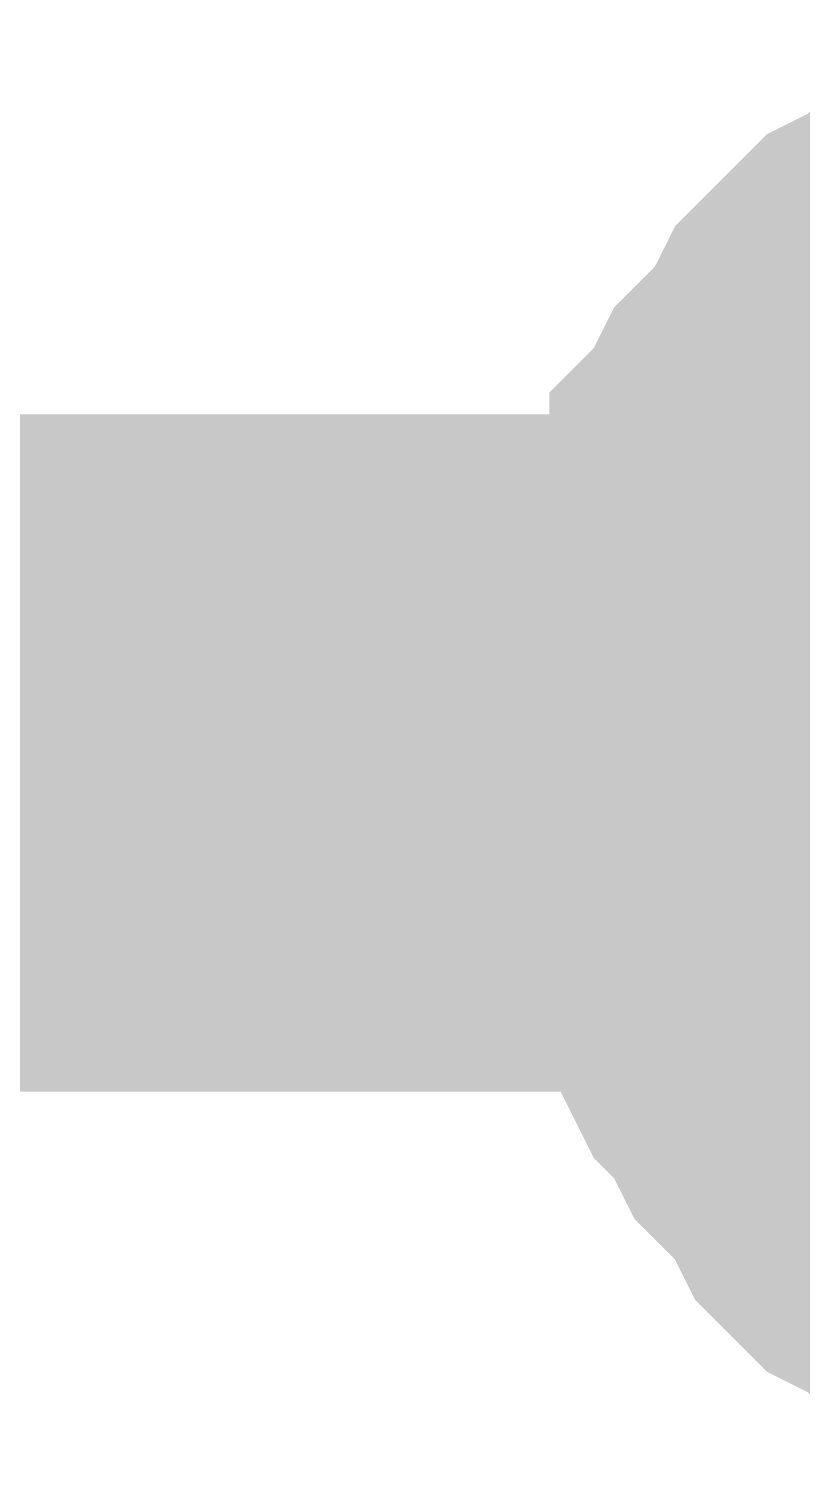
# Model space of a CAD drawing. Header units: inches. Extents: x 0 to 841, y 0 to 594.
# Drawn here: x 236.091 to 236.946, y 116.683 to 118.285 of the extents above; entities that cross this region are included whole.
import ezdxf

# ---------------------------------------------------------------- set-up
doc = ezdxf.new("R2010")
doc.units = ezdxf.units.IN
doc.layers.add('Sheet', color=255, linetype='Continuous')

msp = doc.modelspace()

# ---------------------------------------------------------------- linework, layer by layer
at = {"layer": 'Sheet'}
for points in [[(236.7502, 117.4839, 0.2997, 0.2997, 0), (236.7502, 117.5288, 0.2997, 0.2997, 0), (236.7502, 117.5737, 0.2997, 0.2997, 0), (236.7502, 117.5962, 0.2997, 0.2997, 0), (236.7727, 117.6411, 0.2997, 0.2997, 0), (236.7727, 117.686, 0.2997, 0.2997, 0), (236.7951, 117.7085, 0.2997, 0.2997, 0), (236.7951, 117.7534, 0.2997, 0.2997, 0), (236.8176, 117.7759, 0.2997, 0.2997, 0), (236.8176, 117.8208, 0.2997, 0.2997, 0), (236.84, 117.8432, 0.2997, 0.2997, 0), (236.8625, 117.8882, 0.2997, 0.2997, 0), (236.885, 117.9106, 0.2997, 0.2997, 0), (236.9074, 117.9331, 0.2997, 0.2997, 0), (236.9299, 117.978, 0.2997, 0.2997, 0), (236.9523, 118.0005, 0.2997, 0.2997, 0), (236.9748, 118.0229, 0.2997, 0.2997, 0), (236.9972, 118.0454, 0.2997, 0.2997, 0), (237.0422, 118.0678, 0.2997, 0.2997, 0), (237.0646, 118.0903, 0.2997, 0.2997, 0), (237.0871, 118.1127, 0.2997, 0.2997, 0), (237.132, 118.1352, 0.2997, 0.2997, 0)], [(236.7502, 117.4839, 0.2997, 0.2997, 0), (236.7502, 117.5288, 0.2997, 0.2997, 0), (236.7502, 117.5737, 0.2997, 0.2997, 0), (236.7502, 117.5962, 0.2997, 0.2997, 0), (236.7727, 117.6411, 0.2997, 0.2997, 0), (236.7727, 117.686, 0.2997, 0.2997, 0), (236.7951, 117.7085, 0.2997, 0.2997, 0), (236.7951, 117.7534, 0.2997, 0.2997, 0), (236.8176, 117.7759, 0.2997, 0.2997, 0), (236.8176, 117.8208, 0.2997, 0.2997, 0), (236.84, 117.8432, 0.2997, 0.2997, 0), (236.8625, 117.8882, 0.2997, 0.2997, 0), (236.885, 117.9106, 0.2997, 0.2997, 0), (236.9074, 117.9331, 0.2997, 0.2997, 0), (236.9299, 117.978, 0.2997, 0.2997, 0), (236.9523, 118.0005, 0.2997, 0.2997, 0), (236.9748, 118.0229, 0.2997, 0.2997, 0), (236.9972, 118.0454, 0.2997, 0.2997, 0), (237.0422, 118.0678, 0.2997, 0.2997, 0), (237.0646, 118.0903, 0.2997, 0.2997, 0), (237.0871, 118.1127, 0.2997, 0.2997, 0), (237.132, 118.1352, 0.2997, 0.2997, 0)], [(236.7502, 117.4839, 0.2997, 0.2997, 0), (236.7502, 117.5288, 0.2997, 0.2997, 0), (236.7502, 117.5737, 0.2997, 0.2997, 0), (236.7502, 117.5962, 0.2997, 0.2997, 0), (236.7727, 117.6411, 0.2997, 0.2997, 0), (236.7727, 117.686, 0.2997, 0.2997, 0), (236.7951, 117.7085, 0.2997, 0.2997, 0), (236.7951, 117.7534, 0.2997, 0.2997, 0), (236.8176, 117.7759, 0.2997, 0.2997, 0), (236.8176, 117.8208, 0.2997, 0.2997, 0), (236.84, 117.8432, 0.2997, 0.2997, 0), (236.8625, 117.8882, 0.2997, 0.2997, 0), (236.885, 117.9106, 0.2997, 0.2997, 0), (236.9074, 117.9331, 0.2997, 0.2997, 0), (236.9299, 117.978, 0.2997, 0.2997, 0), (236.9523, 118.0005, 0.2997, 0.2997, 0), (236.9748, 118.0229, 0.2997, 0.2997, 0), (236.9972, 118.0454, 0.2997, 0.2997, 0), (237.0422, 118.0678, 0.2997, 0.2997, 0), (237.0646, 118.0903, 0.2997, 0.2997, 0), (237.0871, 118.1127, 0.2997, 0.2997, 0), (237.132, 118.1352, 0.2997, 0.2997, 0)], [(236.7502, 117.4839, 0.2997, 0.2997, 0), (236.7502, 117.5288, 0.2997, 0.2997, 0), (236.7502, 117.5737, 0.2997, 0.2997, 0), (236.7502, 117.5962, 0.2997, 0.2997, 0), (236.7727, 117.6411, 0.2997, 0.2997, 0), (236.7727, 117.686, 0.2997, 0.2997, 0), (236.7951, 117.7085, 0.2997, 0.2997, 0), (236.7951, 117.7534, 0.2997, 0.2997, 0), (236.8176, 117.7759, 0.2997, 0.2997, 0), (236.8176, 117.8208, 0.2997, 0.2997, 0), (236.84, 117.8432, 0.2997, 0.2997, 0), (236.8625, 117.8882, 0.2997, 0.2997, 0), (236.885, 117.9106, 0.2997, 0.2997, 0), (236.9074, 117.9331, 0.2997, 0.2997, 0), (236.9299, 117.978, 0.2997, 0.2997, 0), (236.9523, 118.0005, 0.2997, 0.2997, 0), (236.9748, 118.0229, 0.2997, 0.2997, 0), (236.9972, 118.0454, 0.2997, 0.2997, 0), (237.0422, 118.0678, 0.2997, 0.2997, 0), (237.0646, 118.0903, 0.2997, 0.2997, 0), (237.0871, 118.1127, 0.2997, 0.2997, 0), (237.132, 118.1352, 0.2997, 0.2997, 0)], [(236.7502, 117.4839, 0.0991, 0.0991, 0), (236.7502, 117.5288, 0.0991, 0.0991, 0), (236.7502, 117.5737, 0.0991, 0.0991, 0), (236.7502, 117.5962, 0.0991, 0.0991, 0), (236.7727, 117.6411, 0.0991, 0.0991, 0), (236.7727, 117.686, 0.0991, 0.0991, 0), (236.7951, 117.7085, 0.0991, 0.0991, 0), (236.7951, 117.7534, 0.0991, 0.0991, 0), (236.8176, 117.7759, 0.0991, 0.0991, 0), (236.8176, 117.8208, 0.0991, 0.0991, 0), (236.84, 117.8432, 0.0991, 0.0991, 0), (236.8625, 117.8882, 0.0991, 0.0991, 0), (236.885, 117.9106, 0.0991, 0.0991, 0), (236.9074, 117.9331, 0.0991, 0.0991, 0), (236.9299, 117.978, 0.0991, 0.0991, 0), (236.9523, 118.0005, 0.0991, 0.0991, 0), (236.9748, 118.0229, 0.0991, 0.0991, 0), (236.9972, 118.0454, 0.0991, 0.0991, 0)], [(236.7502, 117.4839, 0.0991, 0.0991, 0), (236.7502, 117.5288, 0.0991, 0.0991, 0), (236.7502, 117.5737, 0.0991, 0.0991, 0), (236.7502, 117.5962, 0.0991, 0.0991, 0), (236.7727, 117.6411, 0.0991, 0.0991, 0), (236.7727, 117.686, 0.0991, 0.0991, 0), (236.7951, 117.7085, 0.0991, 0.0991, 0), (236.7951, 117.7534, 0.0991, 0.0991, 0), (236.8176, 117.7759, 0.0991, 0.0991, 0), (236.8176, 117.8208, 0.0991, 0.0991, 0), (236.84, 117.8432, 0.0991, 0.0991, 0), (236.8625, 117.8882, 0.0991, 0.0991, 0), (236.885, 117.9106, 0.0991, 0.0991, 0), (236.9074, 117.9331, 0.0991, 0.0991, 0), (236.9299, 117.978, 0.0991, 0.0991, 0), (236.9523, 118.0005, 0.0991, 0.0991, 0), (236.9748, 118.0229, 0.0991, 0.0991, 0), (236.9972, 118.0454, 0.0991, 0.0991, 0)], [(236.7502, 117.4839, 0.0991, 0.0991, 0), (236.7502, 117.5288, 0.0991, 0.0991, 0), (236.7502, 117.5737, 0.0991, 0.0991, 0), (236.7502, 117.5962, 0.0991, 0.0991, 0), (236.7727, 117.6411, 0.0991, 0.0991, 0), (236.7727, 117.686, 0.0991, 0.0991, 0), (236.7951, 117.7085, 0.0991, 0.0991, 0), (236.7951, 117.7534, 0.0991, 0.0991, 0), (236.8176, 117.7759, 0.0991, 0.0991, 0), (236.8176, 117.8208, 0.0991, 0.0991, 0), (236.84, 117.8432, 0.0991, 0.0991, 0), (236.8625, 117.8882, 0.0991, 0.0991, 0), (236.885, 117.9106, 0.0991, 0.0991, 0), (236.9074, 117.9331, 0.0991, 0.0991, 0), (236.9299, 117.978, 0.0991, 0.0991, 0), (236.9523, 118.0005, 0.0991, 0.0991, 0), (236.9748, 118.0229, 0.0991, 0.0991, 0), (236.9972, 118.0454, 0.0991, 0.0991, 0)], [(236.7502, 117.4839, 0.0991, 0.0991, 0), (236.7502, 117.5288, 0.0991, 0.0991, 0), (236.7502, 117.5737, 0.0991, 0.0991, 0), (236.7502, 117.5962, 0.0991, 0.0991, 0), (236.7727, 117.6411, 0.0991, 0.0991, 0), (236.7727, 117.686, 0.0991, 0.0991, 0), (236.7951, 117.7085, 0.0991, 0.0991, 0), (236.7951, 117.7534, 0.0991, 0.0991, 0), (236.8176, 117.7759, 0.0991, 0.0991, 0), (236.8176, 117.8208, 0.0991, 0.0991, 0), (236.84, 117.8432, 0.0991, 0.0991, 0), (236.8625, 117.8882, 0.0991, 0.0991, 0), (236.885, 117.9106, 0.0991, 0.0991, 0), (236.9074, 117.9331, 0.0991, 0.0991, 0), (236.9299, 117.978, 0.0991, 0.0991, 0), (236.9523, 118.0005, 0.0991, 0.0991, 0), (236.9748, 118.0229, 0.0991, 0.0991, 0), (236.9972, 118.0454, 0.0991, 0.0991, 0)], [(237.0197, 117.4839, 0.2997, 0.2997, 0), (237.0197, 117.5064, 0.2997, 0.2997, 0), (237.0197, 117.5288, 0.2997, 0.2997, 0), (237.0197, 117.5737, 0.2997, 0.2997, 0), (237.0197, 117.5962, 0.2997, 0.2997, 0), (237.0422, 117.6186, 0.2997, 0.2997, 0), (237.0422, 117.6411, 0.2997, 0.2997, 0), (237.0422, 117.6636, 0.2997, 0.2997, 0), (237.0646, 117.686, 0.2997, 0.2997, 0), (237.0646, 117.7085, 0.2997, 0.2997, 0), (237.0871, 117.7309, 0.2997, 0.2997, 0), (237.0871, 117.7534, 0.2997, 0.2997, 0), (237.1095, 117.7759, 0.2997, 0.2997, 0)], [(237.0197, 117.4839, 0.2997, 0.2997, 0), (237.0197, 117.5064, 0.2997, 0.2997, 0), (237.0197, 117.5288, 0.2997, 0.2997, 0), (237.0197, 117.5737, 0.2997, 0.2997, 0), (237.0197, 117.5962, 0.2997, 0.2997, 0), (237.0422, 117.6186, 0.2997, 0.2997, 0), (237.0422, 117.6411, 0.2997, 0.2997, 0), (237.0422, 117.6636, 0.2997, 0.2997, 0), (237.0646, 117.686, 0.2997, 0.2997, 0), (237.0646, 117.7085, 0.2997, 0.2997, 0), (237.0871, 117.7309, 0.2997, 0.2997, 0), (237.0871, 117.7534, 0.2997, 0.2997, 0), (237.1095, 117.7759, 0.2997, 0.2997, 0)], [(237.0197, 117.4839, 0.2997, 0.2997, 0), (237.0197, 117.5064, 0.2997, 0.2997, 0), (237.0197, 117.5288, 0.2997, 0.2997, 0), (237.0197, 117.5737, 0.2997, 0.2997, 0), (237.0197, 117.5962, 0.2997, 0.2997, 0), (237.0422, 117.6186, 0.2997, 0.2997, 0), (237.0422, 117.6411, 0.2997, 0.2997, 0), (237.0422, 117.6636, 0.2997, 0.2997, 0), (237.0646, 117.686, 0.2997, 0.2997, 0), (237.0646, 117.7085, 0.2997, 0.2997, 0), (237.0871, 117.7309, 0.2997, 0.2997, 0), (237.0871, 117.7534, 0.2997, 0.2997, 0), (237.1095, 117.7759, 0.2997, 0.2997, 0)], [(222.512, 117.4839, 0.7493, 0.7493, 0), (237.5138, 117.4839, 0.7493, 0.7493, 0)], [(237.132, 116.8326, 0.2997, 0.2997, 0), (237.0871, 116.855, 0.2997, 0.2997, 0), (237.0646, 116.8775, 0.2997, 0.2997, 0), (237.0422, 116.9, 0.2997, 0.2997, 0), (236.9972, 116.9224, 0.2997, 0.2997, 0), (236.9748, 116.9449, 0.2997, 0.2997, 0), (236.9523, 116.9673, 0.2997, 0.2997, 0), (236.9299, 117.0123, 0.2997, 0.2997, 0), (236.9074, 117.0347, 0.2997, 0.2997, 0), (236.885, 117.0572, 0.2997, 0.2997, 0), (236.8625, 117.1021, 0.2997, 0.2997, 0), (236.84, 117.1245, 0.2997, 0.2997, 0), (236.8176, 117.1695, 0.2997, 0.2997, 0), (236.8176, 117.1919, 0.2997, 0.2997, 0), (236.7951, 117.2368, 0.2997, 0.2997, 0), (236.7951, 117.2593, 0.2997, 0.2997, 0), (236.7727, 117.3042, 0.2997, 0.2997, 0), (236.7727, 117.3267, 0.2997, 0.2997, 0), (236.7502, 117.3716, 0.2997, 0.2997, 0), (236.7502, 117.4165, 0.2997, 0.2997, 0), (236.7502, 117.439, 0.2997, 0.2997, 0), (236.7502, 117.4839, 0.2997, 0.2997, 0)], [(236.7502, 117.4839, 0.2997, 0.2997, 0), (236.7502, 117.4839, 0.2997, 0.2997, 0)], [(237.132, 116.8326, 0.2997, 0.2997, 0), (237.0871, 116.855, 0.2997, 0.2997, 0), (237.0646, 116.8775, 0.2997, 0.2997, 0), (237.0422, 116.9, 0.2997, 0.2997, 0), (236.9972, 116.9224, 0.2997, 0.2997, 0), (236.9748, 116.9449, 0.2997, 0.2997, 0), (236.9523, 116.9673, 0.2997, 0.2997, 0), (236.9299, 117.0123, 0.2997, 0.2997, 0), (236.9074, 117.0347, 0.2997, 0.2997, 0), (236.885, 117.0572, 0.2997, 0.2997, 0), (236.8625, 117.1021, 0.2997, 0.2997, 0), (236.84, 117.1245, 0.2997, 0.2997, 0), (236.8176, 117.1695, 0.2997, 0.2997, 0), (236.8176, 117.1919, 0.2997, 0.2997, 0), (236.7951, 117.2368, 0.2997, 0.2997, 0), (236.7951, 117.2593, 0.2997, 0.2997, 0), (236.7727, 117.3042, 0.2997, 0.2997, 0), (236.7727, 117.3267, 0.2997, 0.2997, 0), (236.7502, 117.3716, 0.2997, 0.2997, 0), (236.7502, 117.4165, 0.2997, 0.2997, 0), (236.7502, 117.439, 0.2997, 0.2997, 0), (236.7502, 117.4839, 0.2997, 0.2997, 0)], [(236.7502, 117.4839, 0.2997, 0.2997, 0), (236.7502, 117.4839, 0.2997, 0.2997, 0)], [(237.132, 116.8326, 0.2997, 0.2997, 0), (237.0871, 116.855, 0.2997, 0.2997, 0), (237.0646, 116.8775, 0.2997, 0.2997, 0), (237.0422, 116.9, 0.2997, 0.2997, 0), (236.9972, 116.9224, 0.2997, 0.2997, 0), (236.9748, 116.9449, 0.2997, 0.2997, 0), (236.9523, 116.9673, 0.2997, 0.2997, 0), (236.9299, 117.0123, 0.2997, 0.2997, 0), (236.9074, 117.0347, 0.2997, 0.2997, 0), (236.885, 117.0572, 0.2997, 0.2997, 0), (236.8625, 117.1021, 0.2997, 0.2997, 0), (236.84, 117.1245, 0.2997, 0.2997, 0), (236.8176, 117.1695, 0.2997, 0.2997, 0), (236.8176, 117.1919, 0.2997, 0.2997, 0), (236.7951, 117.2368, 0.2997, 0.2997, 0), (236.7951, 117.2593, 0.2997, 0.2997, 0), (236.7727, 117.3042, 0.2997, 0.2997, 0), (236.7727, 117.3267, 0.2997, 0.2997, 0), (236.7502, 117.3716, 0.2997, 0.2997, 0), (236.7502, 117.4165, 0.2997, 0.2997, 0), (236.7502, 117.439, 0.2997, 0.2997, 0), (236.7502, 117.4839, 0.2997, 0.2997, 0)], [(236.7502, 117.4839, 0.2997, 0.2997, 0), (236.7502, 117.4839, 0.2997, 0.2997, 0)], [(237.132, 116.8326, 0.2997, 0.2997, 0), (237.0871, 116.855, 0.2997, 0.2997, 0), (237.0646, 116.8775, 0.2997, 0.2997, 0), (237.0422, 116.9, 0.2997, 0.2997, 0), (236.9972, 116.9224, 0.2997, 0.2997, 0), (236.9748, 116.9449, 0.2997, 0.2997, 0), (236.9523, 116.9673, 0.2997, 0.2997, 0), (236.9299, 117.0123, 0.2997, 0.2997, 0), (236.9074, 117.0347, 0.2997, 0.2997, 0), (236.885, 117.0572, 0.2997, 0.2997, 0), (236.8625, 117.1021, 0.2997, 0.2997, 0), (236.84, 117.1245, 0.2997, 0.2997, 0), (236.8176, 117.1695, 0.2997, 0.2997, 0), (236.8176, 117.1919, 0.2997, 0.2997, 0), (236.7951, 117.2368, 0.2997, 0.2997, 0), (236.7951, 117.2593, 0.2997, 0.2997, 0), (236.7727, 117.3042, 0.2997, 0.2997, 0), (236.7727, 117.3267, 0.2997, 0.2997, 0), (236.7502, 117.3716, 0.2997, 0.2997, 0), (236.7502, 117.4165, 0.2997, 0.2997, 0), (236.7502, 117.439, 0.2997, 0.2997, 0), (236.7502, 117.4839, 0.2997, 0.2997, 0)], [(236.7502, 117.4839, 0.2997, 0.2997, 0), (236.7502, 117.4839, 0.2997, 0.2997, 0)], [(237.1095, 117.2144, 0.2997, 0.2997, 0), (237.0871, 117.2368, 0.2997, 0.2997, 0), (237.0871, 117.2593, 0.2997, 0.2997, 0), (237.0646, 117.2818, 0.2997, 0.2997, 0), (237.0646, 117.2818, 0.2997, 0.2997, 0), (237.0422, 117.3042, 0.2997, 0.2997, 0), (237.0422, 117.3491, 0.2997, 0.2997, 0), (237.0422, 117.3716, 0.2997, 0.2997, 0), (237.0197, 117.3941, 0.2997, 0.2997, 0), (237.0197, 117.4165, 0.2997, 0.2997, 0), (237.0197, 117.439, 0.2997, 0.2997, 0), (237.0197, 117.4614, 0.2997, 0.2997, 0), (237.0197, 117.4839, 0.2997, 0.2997, 0)], [(237.0197, 117.4839, 0.2997, 0.2997, 0), (237.0197, 117.4839, 0.2997, 0.2997, 0)], [(237.1095, 117.2144, 0.2997, 0.2997, 0), (237.0871, 117.2368, 0.2997, 0.2997, 0), (237.0871, 117.2593, 0.2997, 0.2997, 0), (237.0646, 117.2818, 0.2997, 0.2997, 0), (237.0646, 117.2818, 0.2997, 0.2997, 0), (237.0422, 117.3042, 0.2997, 0.2997, 0), (237.0422, 117.3491, 0.2997, 0.2997, 0), (237.0422, 117.3716, 0.2997, 0.2997, 0), (237.0197, 117.3941, 0.2997, 0.2997, 0), (237.0197, 117.4165, 0.2997, 0.2997, 0), (237.0197, 117.439, 0.2997, 0.2997, 0), (237.0197, 117.4614, 0.2997, 0.2997, 0), (237.0197, 117.4839, 0.2997, 0.2997, 0)], [(237.0197, 117.4839, 0.2997, 0.2997, 0), (237.0197, 117.4839, 0.2997, 0.2997, 0)], [(237.1095, 117.2144, 0.2997, 0.2997, 0), (237.0871, 117.2368, 0.2997, 0.2997, 0), (237.0871, 117.2593, 0.2997, 0.2997, 0), (237.0646, 117.2818, 0.2997, 0.2997, 0), (237.0646, 117.2818, 0.2997, 0.2997, 0), (237.0422, 117.3042, 0.2997, 0.2997, 0), (237.0422, 117.3491, 0.2997, 0.2997, 0), (237.0422, 117.3716, 0.2997, 0.2997, 0), (237.0197, 117.3941, 0.2997, 0.2997, 0), (237.0197, 117.4165, 0.2997, 0.2997, 0), (237.0197, 117.439, 0.2997, 0.2997, 0), (237.0197, 117.4614, 0.2997, 0.2997, 0), (237.0197, 117.4839, 0.2997, 0.2997, 0)], [(237.0197, 117.4839, 0.2997, 0.2997, 0), (237.0197, 117.4839, 0.2997, 0.2997, 0)], [(236.9972, 116.9224, 0.0991, 0.0991, 0), (236.9748, 116.9449, 0.0991, 0.0991, 0), (236.9523, 116.9673, 0.0991, 0.0991, 0), (236.9299, 117.0123, 0.0991, 0.0991, 0), (236.9074, 117.0347, 0.0991, 0.0991, 0), (236.885, 117.0572, 0.0991, 0.0991, 0), (236.8625, 117.1021, 0.0991, 0.0991, 0), (236.84, 117.1245, 0.0991, 0.0991, 0), (236.8176, 117.1695, 0.0991, 0.0991, 0), (236.8176, 117.1919, 0.0991, 0.0991, 0), (236.7951, 117.2368, 0.0991, 0.0991, 0), (236.7951, 117.2593, 0.0991, 0.0991, 0), (236.7727, 117.3042, 0.0991, 0.0991, 0), (236.7727, 117.3267, 0.0991, 0.0991, 0), (236.7502, 117.3716, 0.0991, 0.0991, 0), (236.7502, 117.4165, 0.0991, 0.0991, 0), (236.7502, 117.439, 0.0991, 0.0991, 0), (236.7502, 117.4839, 0.0991, 0.0991, 0)], [(236.7502, 117.4839, 0.0991, 0.0991, 0), (236.7502, 117.4839, 0.0991, 0.0991, 0)], [(236.9972, 116.9224, 0.0991, 0.0991, 0), (236.9748, 116.9449, 0.0991, 0.0991, 0), (236.9523, 116.9673, 0.0991, 0.0991, 0), (236.9299, 117.0123, 0.0991, 0.0991, 0), (236.9074, 117.0347, 0.0991, 0.0991, 0), (236.885, 117.0572, 0.0991, 0.0991, 0), (236.8625, 117.1021, 0.0991, 0.0991, 0), (236.84, 117.1245, 0.0991, 0.0991, 0), (236.8176, 117.1695, 0.0991, 0.0991, 0), (236.8176, 117.1919, 0.0991, 0.0991, 0), (236.7951, 117.2368, 0.0991, 0.0991, 0), (236.7951, 117.2593, 0.0991, 0.0991, 0), (236.7727, 117.3042, 0.0991, 0.0991, 0), (236.7727, 117.3267, 0.0991, 0.0991, 0), (236.7502, 117.3716, 0.0991, 0.0991, 0), (236.7502, 117.4165, 0.0991, 0.0991, 0), (236.7502, 117.439, 0.0991, 0.0991, 0), (236.7502, 117.4839, 0.0991, 0.0991, 0)], [(236.7502, 117.4839, 0.0991, 0.0991, 0), (236.7502, 117.4839, 0.0991, 0.0991, 0)], [(236.9972, 116.9224, 0.0991, 0.0991, 0), (236.9748, 116.9449, 0.0991, 0.0991, 0), (236.9523, 116.9673, 0.0991, 0.0991, 0), (236.9299, 117.0123, 0.0991, 0.0991, 0), (236.9074, 117.0347, 0.0991, 0.0991, 0), (236.885, 117.0572, 0.0991, 0.0991, 0), (236.8625, 117.1021, 0.0991, 0.0991, 0), (236.84, 117.1245, 0.0991, 0.0991, 0), (236.8176, 117.1695, 0.0991, 0.0991, 0), (236.8176, 117.1919, 0.0991, 0.0991, 0), (236.7951, 117.2368, 0.0991, 0.0991, 0), (236.7951, 117.2593, 0.0991, 0.0991, 0), (236.7727, 117.3042, 0.0991, 0.0991, 0), (236.7727, 117.3267, 0.0991, 0.0991, 0), (236.7502, 117.3716, 0.0991, 0.0991, 0), (236.7502, 117.4165, 0.0991, 0.0991, 0), (236.7502, 117.439, 0.0991, 0.0991, 0), (236.7502, 117.4839, 0.0991, 0.0991, 0)], [(236.7502, 117.4839, 0.0991, 0.0991, 0), (236.7502, 117.4839, 0.0991, 0.0991, 0)], [(236.9972, 116.9224, 0.0991, 0.0991, 0), (236.9748, 116.9449, 0.0991, 0.0991, 0), (236.9523, 116.9673, 0.0991, 0.0991, 0), (236.9299, 117.0123, 0.0991, 0.0991, 0), (236.9074, 117.0347, 0.0991, 0.0991, 0), (236.885, 117.0572, 0.0991, 0.0991, 0), (236.8625, 117.1021, 0.0991, 0.0991, 0), (236.84, 117.1245, 0.0991, 0.0991, 0), (236.8176, 117.1695, 0.0991, 0.0991, 0), (236.8176, 117.1919, 0.0991, 0.0991, 0), (236.7951, 117.2368, 0.0991, 0.0991, 0), (236.7951, 117.2593, 0.0991, 0.0991, 0), (236.7727, 117.3042, 0.0991, 0.0991, 0), (236.7727, 117.3267, 0.0991, 0.0991, 0), (236.7502, 117.3716, 0.0991, 0.0991, 0), (236.7502, 117.4165, 0.0991, 0.0991, 0), (236.7502, 117.439, 0.0991, 0.0991, 0), (236.7502, 117.4839, 0.0991, 0.0991, 0)], [(236.7502, 117.4839, 0.0991, 0.0991, 0), (236.7502, 117.4839, 0.0991, 0.0991, 0)]]:
    msp.add_lwpolyline(points, format="xyseb", dxfattribs=at)

doc.saveas('drawing.dxf')
